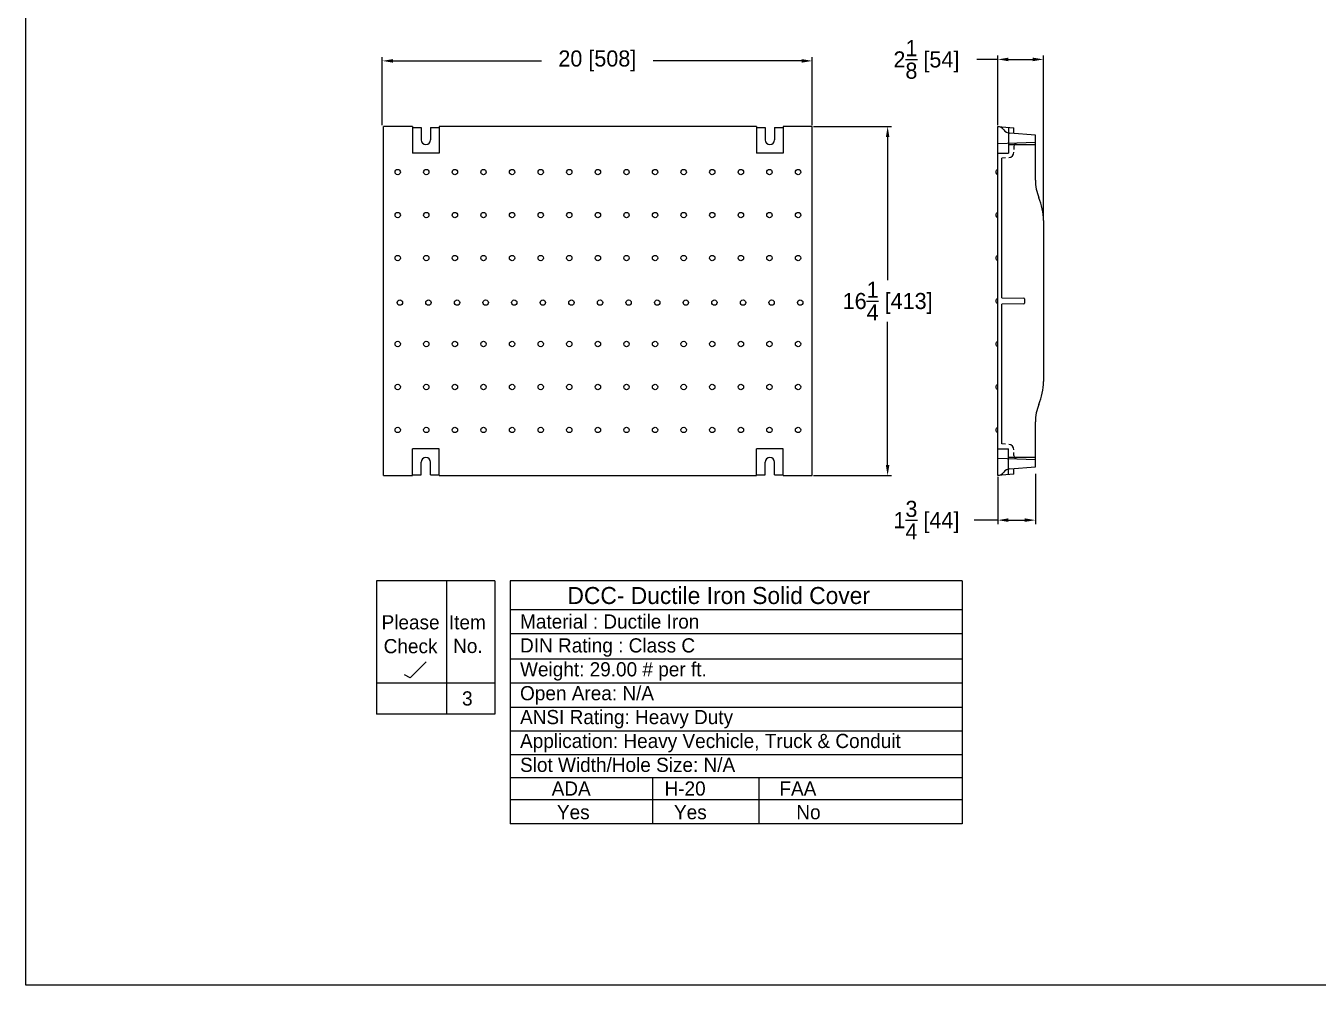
# Model space of a CAD drawing. Extents: x 168 to 616, y -89 to 7.
# Drawn here: x 168 to 228.1, y -89.4 to -44.8 of the extents above; entities that cross this region are included whole.
import ezdxf

# ---------------------------------------------------------------- set-up
doc = ezdxf.new("R2010")
doc.units = 0
doc.header["$LTSCALE"] = 0.5
doc.header["$MEASUREMENT"] = 0
doc.layers.get('0').update_dxf_attribs({"linetype": 'CONTINUOUS'})
doc.layers.get('DEFPOINTS').update_dxf_attribs({"linetype": 'CONTINUOUS'})
doc.layers.add('DIM', color=2, linetype='CONTINUOUS')
doc.styles.add('FT_FONT', font='ROMANS.SHX', dxfattribs={"width": 0.9})
doc.dimstyles.get("Standard").update_dxf_attribs({"dimtxt": 0.75, "dimasz": 0.18, "dimexe": 0.18, "dimexo": 0.0625, "dimgap": 0.09375, "dimtad": 0, "dimtih": 1, "dimtoh": 1, "dimdec": 4, "dimzin": 0, "dimdsep": 46, "dimlunit": 5, "dimtxsty": 'FT_FONT', "dimcen": 0.09, "dimclrt": 256, "dimadec": 0, "dimazin": 0, "dimtp": 0.03125, "dimtfac": 1, "dimtdec": 4, "dimtofl": 0, "dimtmove": 0, "dimatfit": 3, "dimfxl": 0, "dimtolj": 1, "dimtzin": 0, "dimarcsym": 0})

# ---------------------------------------------------------------- blocks, each defined once
blk = doc.blocks.new('*D33')
at = {"color": 0, "lineweight": -2}
for p, q in [((213.199, -49.397), (213.199, -46.163)), ((215.324, -53.772), (215.324, -46.163)), ((213.199, -46.343), (212.225, -46.343)), ((213.699, -46.343), (214.824, -46.343))]:
    blk.add_line(p, q, dxfattribs=at)
at = {"color": 0}
for points in [[(213.699, -46.26), (213.699, -46.427), (213.199, -46.343)], [(214.824, -46.427), (214.824, -46.26), (215.324, -46.343)]]:
    blk.add_solid(points, dxfattribs=at)
at = {"layer": 'DEFPOINTS', "color": 0}
for p in [(215.324, -46.343), (213.199, -49.46), (215.324, -53.835)]:
    blk.add_point(p, dxfattribs=at)
at = {"color": 250, "insert": (209.882, -46.343), "char_height": 0.75, "attachment_point": 5}
blk.add_mtext('\\A1;2{\\H1.000000x;\\S1/8;} [54]', dxfattribs=at)
blk = doc.blocks.new('*D37')
at = {"color": 0, "lineweight": -2}
for p, q in [((204.632, -49.46), (208.258, -49.46)), ((208.078, -49.96), (208.078, -56.616)), ((208.078, -65.21), (208.078, -58.554)), ((204.632, -65.71), (208.258, -65.71))]:
    blk.add_line(p, q, dxfattribs=at)
at = {"color": 0}
for points in [[(208.162, -49.96), (207.995, -49.96), (208.078, -49.46)], [(207.995, -65.21), (208.162, -65.21), (208.078, -65.71)]]:
    blk.add_solid(points, dxfattribs=at)
at = {"layer": 'DEFPOINTS', "color": 0}
for p in [(204.57, -49.46), (204.57, -65.71), (208.078, -65.71)]:
    blk.add_point(p, dxfattribs=at)
at = {"color": 250, "insert": (208.078, -57.585), "char_height": 0.75, "attachment_point": 5}
blk.add_mtext('\\A1;16{\\H1.000000x;\\S1/4;} [413]', dxfattribs=at)
blk = doc.blocks.new('*U85')
at = {"color": 250}
for s, height, p in [('          DCC- Ductile Iron Solid Cover', 0.792, (190.247, -71.684)), ('   Material : Ductile Iron', 0.65997, (190.247, -72.828)), ('   DIN Rating : Class C', 0.65997, (190.247, -73.939)), ('   Weight: 29.00 # per ft.', 0.65997, (190.247, -75.051)), ('   Open Area: N/A', 0.65997, (190.247, -76.162)), ('   ANSI Rating: Heavy Duty', 0.65997, (190.247, -77.274)), ('   Application: Heavy Vechicle, Truck & Conduit', 0.65997, (190.247, -78.385)), ('   Slot Width/Hole Size: N/A', 0.65997, (190.247, -79.496)), ('         ADA              H-20              FAA', 0.65997, (190.247, -80.599)), ('          Yes                Yes                 No', 0.65997, (190.247, -81.699))]:
    blk.add_text(s, height=height, dxfattribs=at).set_placement(p)
blk = doc.blocks.new('*U86')
at = {"color": 250}
for s, p in [('Please', (184.542, -72.864)), ('Check', (184.64, -73.975))]:
    blk.add_text(s, height=0.66, dxfattribs=at).set_placement(p)
blk = doc.blocks.new('*U87')
at = {"color": 250}
for s, p in [('Item', (187.674, -72.864)), ('No.', (187.871, -73.964))]:
    blk.add_text(s, height=0.66, dxfattribs=at).set_placement(p)
blk = doc.blocks.new('*U88')
at = {"color": 250}
blk.add_text('3', height=0.66, dxfattribs=at).set_placement((188.284, -76.407))
blk = doc.blocks.new('*D54')
at = {"color": 0, "lineweight": -2}
for p, q in [((184.576, -49.397), (184.576, -46.232)), ((204.576, -49.397), (204.576, -46.232)), ((185.076, -46.412), (191.982, -46.412)), ((204.076, -46.412), (197.17, -46.412))]:
    blk.add_line(p, q, dxfattribs=at)
at = {"color": 0}
for points in [[(185.076, -46.328), (185.076, -46.495), (184.576, -46.412)], [(204.076, -46.495), (204.076, -46.328), (204.576, -46.412)]]:
    blk.add_solid(points, dxfattribs=at)
at = {"layer": 'DEFPOINTS', "color": 0}
for p in [(204.576, -46.412), (184.576, -49.46), (204.576, -49.46)]:
    blk.add_point(p, dxfattribs=at)
at = {"color": 250, "insert": (194.576, -46.412), "char_height": 0.75, "attachment_point": 5}
blk.add_mtext('\\A1;20 [508]', dxfattribs=at)
blk = doc.blocks.new('*D62')
at = {"color": 0, "lineweight": -2}
for p, q in [((213.199, -65.772), (213.199, -67.961)), ((214.949, -65.619), (214.949, -67.961)), ((213.199, -67.781), (212.1, -67.781)), ((213.699, -67.781), (214.449, -67.781))]:
    blk.add_line(p, q, dxfattribs=at)
at = {"color": 0}
for points in [[(213.699, -67.697), (213.699, -67.864), (213.199, -67.781)], [(214.449, -67.864), (214.449, -67.697), (214.949, -67.781)]]:
    blk.add_solid(points, dxfattribs=at)
at = {"layer": 'DEFPOINTS', "color": 0}
for p in [(213.199, -65.71), (214.949, -65.557), (214.949, -67.781)]:
    blk.add_point(p, dxfattribs=at)
at = {"color": 250, "insert": (209.882, -67.781), "char_height": 0.75, "attachment_point": 5}
blk.add_mtext('\\A1;1{\\H1.000000x;\\S3/4;} [44]', dxfattribs=at)

msp = doc.modelspace()

# ---------------------------------------------------------------- linework, layer by layer
at = {"color": 250}
for p, q in [((184.63244, -65.70996), (184.63244, -49.45996)), ((185.97744, -49.45996), (184.63244, -49.45996)), ((185.97744, -49.45996), (185.97744, -50.70996)), ((186.38369, -49.52558), (185.97744, -49.52558)), ((186.38369, -49.50371), (186.38369, -50.08496)), ((186.82119, -49.50371), (186.82119, -50.08496)), ((187.22744, -49.52558), (186.82119, -49.52558)), ((201.97744, -49.45996), (187.22744, -49.45996)), ((187.22744, -49.45996), (187.22744, -50.70996)), ((201.97744, -49.45996), (201.97744, -50.70996)), ((201.97744, -49.50371), (202.38369, -49.50371)), ((202.38369, -49.50371), (202.38369, -50.08496)), ((202.82119, -49.50371), (202.82119, -50.08496)), ((202.82119, -49.50371), (203.22744, -49.50371)), ((203.22744, -49.45996), (203.22744, -50.70996)), ((204.56994, -49.45996), (203.22744, -49.45996)), ((204.56994, -65.70996), (204.56994, -49.45996)), ((213.19935, -65.70996), (213.19935, -49.45996)), ((213.19935, -49.45996), (213.94935, -49.52558)), ((213.69935, -49.50371), (213.69935, -50.70996)), ((214.94935, -49.86496), (213.76186, -49.78014)), ((213.94935, -49.79353), (213.94935, -49.52558)), ((214.94935, -51.95996), (214.94935, -49.86496)), ((214.94935, -50.20996), (213.19935, -50.27246)), ((213.69935, -50.30371), (214.94935, -50.30371)), ((213.94935, -50.40006), (213.94935, -50.53266)), ((187.22744, -50.70996), (185.97744, -50.70996)), ((203.22744, -50.70996), (201.97744, -50.70996)), ((213.19935, -50.70996), (213.69935, -50.70996)), ((213.554, -50.92894), (213.38685, -50.94356)), ((213.38685, -57.43457), (213.38685, -50.94356)), ((215.32435, -53.83496), (215.32435, -61.33496)), ((213.38685, -57.43457), (214.42009, -57.45996)), ((214.44935, -57.48995), (214.44935, -57.67997)), ((214.42009, -57.70996), (213.38685, -57.73535)), ((213.38685, -64.22637), (213.38685, -57.73535)), ((214.94935, -65.30496), (214.94935, -63.20996)), ((213.554, -64.24099), (213.38685, -64.22637)), ((185.97744, -65.70996), (185.97744, -64.45996)), ((187.22744, -64.45996), (185.97744, -64.45996)), ((187.22744, -65.70996), (187.22744, -64.45996)), ((201.97744, -65.70996), (201.97744, -64.45996)), ((203.22744, -64.45996), (201.97744, -64.45996)), ((203.22744, -65.70996), (203.22744, -64.45996)), ((213.19935, -64.45996), (213.69935, -64.45996)), ((213.19935, -64.89746), (214.94935, -64.95996)), ((213.69935, -65.66622), (213.69935, -64.45996)), ((214.94935, -64.86621), (213.69935, -64.86621)), ((213.94935, -64.76986), (213.94935, -64.63726)), ((186.38369, -65.66622), (186.38369, -65.08496)), ((186.82119, -65.66622), (186.82119, -65.08496)), ((202.38369, -65.66622), (202.38369, -65.08496)), ((202.82119, -65.66622), (202.82119, -65.08496)), ((213.76186, -65.38978), (214.94935, -65.30496)), ((213.94935, -65.64435), (213.94935, -65.37639)), ((184.63244, -65.70996), (185.97744, -65.70996)), ((185.97744, -65.66622), (186.38369, -65.66622)), ((186.82119, -65.66622), (187.22744, -65.66622)), ((187.22744, -65.70996), (201.97744, -65.70996)), ((201.97744, -65.66622), (202.38369, -65.66622)), ((202.82119, -65.66622), (203.22744, -65.66622)), ((203.22744, -65.70996), (204.56994, -65.70996)), ((213.94935, -65.64435), (213.19935, -65.70996)), ((184.30702, -70.59918), (184.30702, -76.81047)), ((189.81175, -70.59918), (184.30702, -70.59918)), ((187.56294, -70.59918), (187.56294, -76.81047)), ((189.81175, -70.59918), (189.81175, -76.81047)), ((211.53979, -70.59918), (190.52624, -70.59918)), ((190.52624, -70.59918), (190.52624, -81.91038)), ((211.53979, -70.59918), (211.53979, -81.91038)), ((211.53979, -71.9529), (190.52624, -71.9529)), ((211.53979, -73.06756), (190.52624, -73.06756)), ((185.87645, -75.12589), (186.62157, -74.38077)), ((211.53979, -74.24978), (190.52624, -74.24978)), ((185.87645, -75.12589), (185.60969, -74.97188)), ((189.81175, -75.36254), (184.30702, -75.36254)), ((211.53979, -75.36254), (190.52624, -75.36254)), ((189.81175, -76.81047), (184.30702, -76.81047)), ((211.53979, -76.49209), (190.52624, -76.49209)), ((211.53979, -77.60322), (190.52624, -77.60322)), ((211.53979, -78.69562), (190.52624, -78.69562)), ((211.53979, -79.76525), (190.52624, -79.76525)), ((197.14728, -79.76525), (197.14728, -81.91038)), ((202.08676, -79.76525), (202.08676, -81.91038)), ((211.53979, -80.79554), (190.52624, -80.79554)), ((211.53979, -81.91038), (190.52624, -81.91038))]:
    msp.add_line(p, q, dxfattribs=at)
for centre in [(185.29244, -51.58496), (186.62244, -51.58496), (187.95244, -51.58496), (189.28244, -51.58496), (190.61244, -51.58496), (191.94244, -51.58496), (193.27244, -51.58496), (194.60244, -51.58496), (195.93244, -51.58496), (197.26244, -51.58496), (198.59244, -51.58496), (199.92244, -51.58496), (201.25244, -51.58496), (202.58244, -51.58496), (203.91244, -51.58496), (185.29244, -53.58496), (186.62244, -53.58496), (187.95244, -53.58496), (189.28244, -53.58496), (190.61244, -53.58496), (191.94244, -53.58496), (193.27244, -53.58496), (194.60244, -53.58496), (195.93244, -53.58496), (197.26244, -53.58496), (198.59244, -53.58496), (199.92244, -53.58496), (201.25244, -53.58496), (202.58244, -53.58496), (203.91244, -53.58496), (185.29244, -55.58496), (186.62244, -55.58496), (187.95244, -55.58496), (189.28244, -55.58496), (190.61244, -55.58496), (191.94244, -55.58496), (193.27244, -55.58496), (194.60244, -55.58496), (195.93244, -55.58496), (197.26244, -55.58496), (198.59244, -55.58496), (199.92244, -55.58496), (201.25244, -55.58496), (202.58244, -55.58496), (203.91244, -55.58496), (185.39283, -57.65944), (186.72283, -57.65944), (188.05283, -57.65944), (189.38283, -57.65944), (190.71283, -57.65944), (192.04283, -57.65944), (193.37283, -57.65944), (194.70283, -57.65944), (196.03283, -57.65944), (197.36283, -57.65944), (198.69283, -57.65944), (200.02283, -57.65944), (201.35283, -57.65944), (202.68283, -57.65944), (204.01283, -57.65944), (185.29244, -59.58496), (186.62244, -59.58496), (187.95244, -59.58496), (189.28244, -59.58496), (190.61244, -59.58496), (191.94244, -59.58496), (193.27244, -59.58496), (194.60244, -59.58496), (195.93244, -59.58496), (197.26244, -59.58496), (198.59244, -59.58496), (199.92244, -59.58496), (201.25244, -59.58496), (202.58244, -59.58496), (203.91244, -59.58496), (185.29244, -61.58496), (186.62244, -61.58496), (187.95244, -61.58496), (189.28244, -61.58496), (190.61244, -61.58496), (191.94244, -61.58496), (193.27244, -61.58496), (194.60244, -61.58496), (195.93244, -61.58496), (197.26244, -61.58496), (198.59244, -61.58496), (199.92244, -61.58496), (201.25244, -61.58496), (202.58244, -61.58496), (203.91244, -61.58496), (185.29244, -63.58496), (186.62244, -63.58496), (187.95244, -63.58496), (189.28244, -63.58496), (190.61244, -63.58496), (191.94244, -63.58496), (193.27244, -63.58496), (194.60244, -63.58496), (195.93244, -63.58496), (197.26244, -63.58496), (198.59244, -63.58496), (199.92244, -63.58496), (201.25244, -63.58496), (202.58244, -63.58496), (203.91244, -63.58496)]:
    msp.add_circle(centre, 0.125, dxfattribs=at)
for centre, radius, start, end in [((213.17263, -49.83401), 0.375, 34.788794, 85.9143832), ((213.78858, -49.40609), 0.375, 214.788794, 265.9143832), ((186.60244, -50.08496), 0.21875, 180, 0), ((202.60244, -50.08496), 0.21875, 180, 0), ((214.10935, -50.40006), 0.16, 92.0454085, 180), ((213.69935, -50.66526), 0.25, 275, 0), ((213.23435, -51.58496), 0.125, 106.2602047, 253.7397953), ((217.07435, -51.95996), 2.125, 180, 202.6198649), ((212.57435, -53.83496), 2.75, 0, 22.6198649), ((213.23435, -53.58496), 0.125, 106.2602047, 253.7397953), ((213.23435, -55.58496), 0.125, 106.2602047, 253.7397953), ((213.23435, -57.58496), 0.125, 106.2602047, 253.7397953), ((214.41935, -57.48995), 0.03, 0, 88.5922214), ((214.41935, -57.67997), 0.03, 271.4077786, 0), ((213.23435, -59.58496), 0.125, 106.2602047, 253.7397953), ((213.23435, -61.58496), 0.125, 106.2602047, 253.7397953), ((212.57435, -61.33496), 2.75, 337.3801351, 0), ((217.07435, -63.20996), 2.125, 157.3801351, 180), ((213.23435, -63.58496), 0.125, 106.2602047, 253.7397953), ((213.69935, -64.50466), 0.25, 0, 85), ((186.60244, -65.08496), 0.21875, 0, 180), ((202.60244, -65.08496), 0.21875, 0, 180), ((214.10935, -64.76986), 0.16, 180, 267.9545915), ((213.78858, -65.76383), 0.375, 94.0856168, 145.211206), ((213.17263, -65.33592), 0.375, 274.0856168, 325.211206)]:
    msp.add_arc(centre, radius, start, end, dxfattribs=at)
at = {"layer": 'DIM'}
msp.add_lwpolyline([(167.99766, 7.24561), (288.20493, 7.24561), (288.20493, -89.41947), (167.99766, -89.41947)], close=True, dxfattribs=at)

# ---------------------------------------------------------------- block references
for name in ['*U85', '*U86', '*U87', '*U88']:
    msp.add_blockref(name, (0, 0))

# ---------------------------------------------------------------- dimensions: what is measured, and where the dimension line sits
at = {"color": 250}
dim = msp.add_linear_dim(base=(204.57607, -46.41175), p1=(184.57607, -49.45963), p2=(204.57607, -49.45963), dimstyle='Standard', override={"dimasz": 0.5, "dimtxsty": 'Standard', "dimclrt": 250, "dimtdec": 5}, dxfattribs=at)
dim.commit()
dim.dimension.update_dxf_attribs({"geometry": '*D54', "text_midpoint": (194.57607, -46.41175)})
for base, p1, p2, picture, middle in [((215.32435, -46.34328), (213.19935, -49.45996), (215.32435, -53.83496), '*D33', (209.88165, -46.34328)), ((214.94935, -67.78054), (213.19935, -65.70996), (214.94935, -65.55686), '*D62', (209.88165, -67.78054))]:
    dim = msp.add_linear_dim(base=base, p1=p1, p2=p2, dimstyle='Standard', override={"dimasz": 0.5, "dimtxsty": 'Standard', "dimclrt": 250, "dimtdec": 5}, dxfattribs=at)
    dim.commit()
    dim.dimension.update_dxf_attribs({"geometry": picture, "text_midpoint": middle, "dimtype": 160})
dim = msp.add_linear_dim(base=(208.07833, -65.70996), p1=(204.56994, -49.45996), p2=(204.56994, -65.70996), angle=90, dimstyle='Standard', override={"dimasz": 0.5, "dimtxsty": 'Standard', "dimclrt": 250, "dimtdec": 5}, dxfattribs=at)
dim.commit()
dim.dimension.update_dxf_attribs({"geometry": '*D37', "text_midpoint": (208.07833, -57.58496)})

doc.saveas('drawing.dxf')
